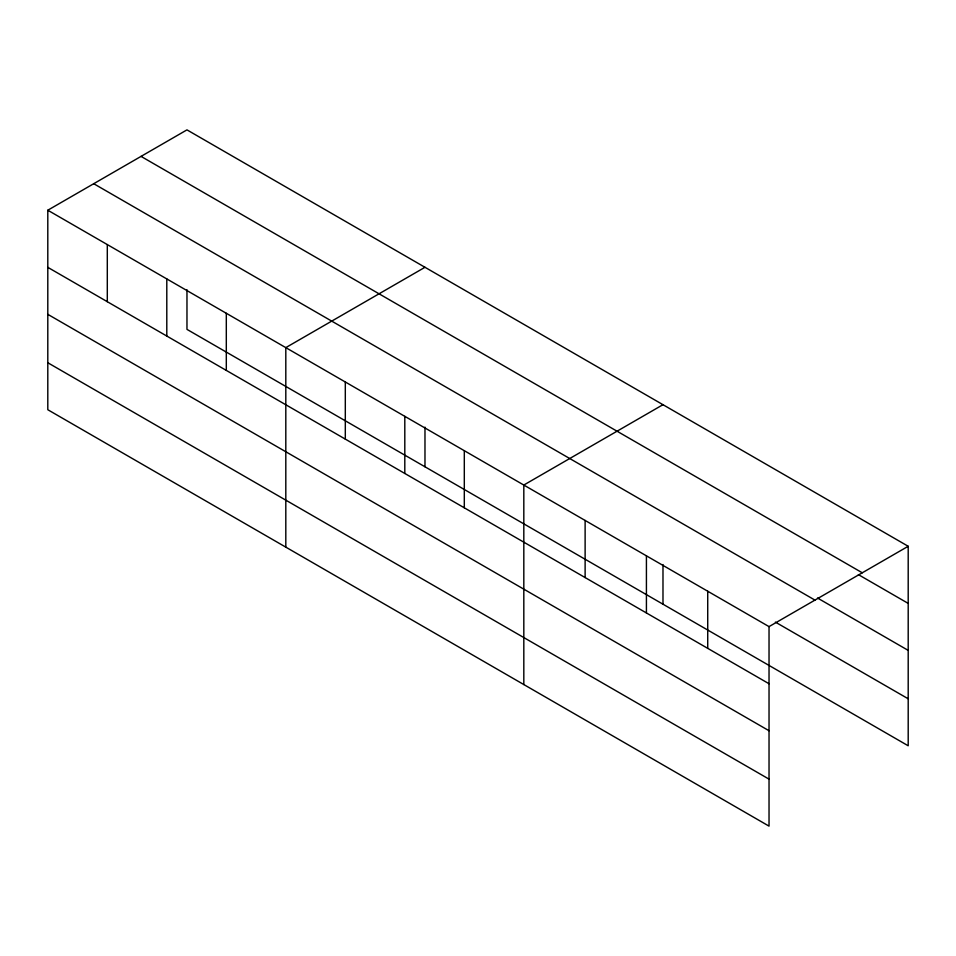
<?xml version="1.0" encoding="UTF-8"?>
<svg xmlns="http://www.w3.org/2000/svg" width="956" height="956" viewBox="0 0 956 956"><rect width="100%" height="100%" fill="white"/><g stroke="black" fill="none" stroke-linecap="round" stroke-linejoin="round"><path stroke-width="1.43" d="M47.8 210.224L769.03 626.622L769.03 826.127L47.8 409.73L47.8 210.224L186.97 129.873L908.2 546.27L908.2 745.776L186.97 329.378L186.97 289.74M424.978 267.286L285.808 347.625L285.808 547.143M662.986 404.687L523.816 485.039L523.816 684.556M769.03 626.622L908.2 546.27M141.046 156.39L862.276 572.787M858.392 574.628L908.2 603.391M817.523 598.026L908.2 650.379M93.724 183.707L814.954 600.105M775.376 622.105L908.2 698.788M47.8 267.345L769.03 683.743M47.8 314.333L769.03 730.731M47.8 362.742L769.03 779.14M707.727 591.226L707.727 648.347M662.986 564.554L662.986 604.204M646.423 555.83L646.423 612.951M585.12 520.434L585.12 577.555M464.305 450.694L464.305 507.815M424.978 427.141L424.978 466.791M404.806 416.338L404.806 473.459M345.307 381.982L345.307 439.103M226.309 313.281L226.309 370.402M166.798 278.925L166.798 336.046M107.299 244.569L107.299 301.69"/></g></svg>
